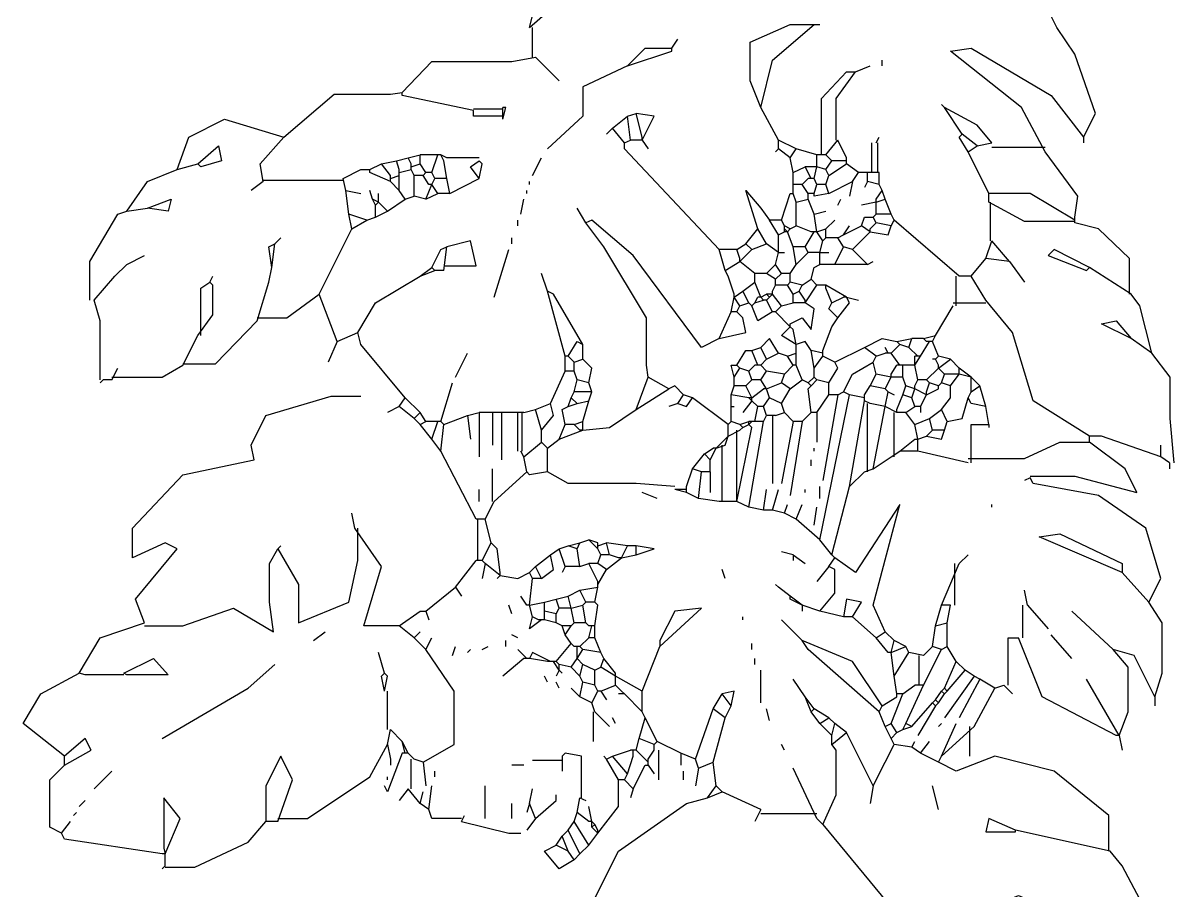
# Model space of a CAD drawing. Header units: millimetres. Extents: x 284148 to 331264, y 78716 to 101523.
# Drawn here: x 288695 to 290119, y 85125 to 86199 of the extents above; entities that cross this region are included whole.
import ezdxf

# ---------------------------------------------------------------- set-up
doc = ezdxf.new("R2010")
doc.units = ezdxf.units.MM

# ---------------------------------------------------------------- blocks, each defined once
blk = doc.blocks.new('A$C5D3F273F')
at = {"linetype": 'Continuous'}
for points in [[(627, 1576.7), (641.6, 1635.3), (663.7, 1664.7)], [(1312.6, 1441), (1327.3, 1470.3), (1301.7, 1543.7), (1279.6, 1576.7), (1254, 1628), (1206.3, 1666.5), (1162.3, 1666.5)], [(627, 1576.7), (674.6, 1618.8), (751.7, 1618.8), (762.6, 1628)], [(630.7, 1540), (630.7, 1576.7)], [(913, 1477.7), (900.1, 1510.7), (900.1, 1558.3), (949.6, 1580.3), (979, 1580.3)], [(913, 1477.7), (927.6, 1536.3), (979, 1580.3)], [(979, 1580.3), (986.3, 1580.3)], [(803, 1551), (810.3, 1562)], [(469.3, 1496), (506, 1534.5), (605, 1534.5), (634.3, 1540)], [(634.3, 1540), (663.7, 1510.7)], [(747.9, 1529), (803, 1547.3), (803, 1551)], [(747.9, 1529), (770, 1551), (803, 1551)], [(1264.9, 1422.7), (1235.6, 1477.7), (1147.7, 1547.3), (1173.3, 1551), (1272.3, 1492.3), (1312.6, 1441)], [(747.9, 1529), (693, 1503.3), (693, 1466.7), (649, 1426.3)], [(1030.3, 1521.7), (1048.6, 1529)], [(1063.3, 1529), (1063.3, 1536.3)], [(988.1, 1419), (988.1, 1488.7), (1019.3, 1521.7), (1030.3, 1521.7)], [(1006.4, 1437.3), (1006.4, 1488.7), (1030.3, 1521.7)], [(322.7, 1441), (385, 1494.2), (454.6, 1494.2), (469.3, 1496)], [(557.3, 1474), (469.3, 1492.3), (469.3, 1496)], [(557.3, 1475.8), (593.9, 1475.8)], [(593.9, 1466.7), (557.3, 1466.7), (557.3, 1474)], [(593.9, 1463), (597.7, 1477.7), (593.9, 1477.7)], [(593.9, 1463), (593.9, 1477.7)], [(747.9, 1466.7), (759, 1470.3)], [(766.3, 1437.3), (781, 1466.7), (759, 1470.3)], [(766.3, 1441), (759, 1470.3)], [(935, 1437.3), (913, 1477.7)], [(1140.3, 1477.7), (1136.6, 1481.3)], [(1199, 1433.7), (1180.7, 1455.7), (1140.3, 1477.7)], [(1162.3, 1444.7), (1140.3, 1477.7)], [(190.6, 1400.7), (205.3, 1441), (249.3, 1463), (322.7, 1441)], [(729.6, 1452), (747.9, 1466.7)], [(751.7, 1437.3), (747.9, 1466.7)], [(297, 1386), (293.3, 1408), (322.7, 1441)], [(729.6, 1452), (722.3, 1444.7)], [(744.3, 1433.7), (729.6, 1452)], [(766.3, 1437.3), (766.3, 1441)], [(1056, 1433.7), (1059.7, 1441)], [(1169.6, 1422.7), (1158.6, 1441), (1162.3, 1444.7)], [(1180.7, 1430), (1162.3, 1444.7)], [(1312.6, 1441), (1312.6, 1433.7)], [(216.3, 1408), (242, 1430), (245.6, 1411.7), (220, 1404.3), (216.3, 1408)], [(744.3, 1433.7), (751.7, 1437.3)], [(861.6, 1301.7), (744.3, 1426.3), (744.3, 1433.7)], [(766.3, 1437.3), (751.7, 1437.3)], [(766.3, 1437.3), (773.6, 1426.3)], [(935, 1426.3), (931.3, 1422.7)], [(956.9, 1426.3), (935, 1437.3)], [(935, 1426.3), (935, 1437.3)], [(949.6, 1415.3), (935, 1426.3)], [(949.6, 1415.3), (956.9, 1426.3)], [(982.6, 1419), (956.9, 1426.3)], [(993.7, 1419), (1008.3, 1437.3)], [(1019.3, 1415.3), (1008.3, 1437.3)], [(1050.5, 1397), (1050.5, 1433.7)], [(1057.8, 1397), (1057.8, 1433.7)], [(1169.6, 1422.7), (1180.7, 1430)], [(1180.7, 1430), (1199, 1433.7)], [(1264.9, 1428.2), (1199, 1428.2)], [(443.7, 1408), (462, 1411.7)], [(462, 1411.7), (476.7, 1415.3)], [(465.6, 1400.7), (462, 1411.7)], [(476.7, 1415.3), (491.3, 1419)], [(480.3, 1408), (476.7, 1415.3)], [(491.3, 1408), (491.3, 1419)], [(509.7, 1419), (491.3, 1419)], [(506, 1397), (513.3, 1419)], [(513.3, 1419), (509.7, 1419)], [(517, 1419), (513.3, 1419)], [(524.3, 1389.7), (520.6, 1411.7), (517, 1419)], [(564.6, 1415.3), (524.3, 1415.3), (517, 1419)], [(564.6, 1389.7), (553.6, 1404.3), (564.6, 1411.7)], [(564.6, 1389.7), (568.3, 1408), (564.6, 1411.7)], [(630.7, 1393.3), (641.6, 1415.3)], [(953.3, 1397), (949.6, 1415.3)], [(982.6, 1408), (982.6, 1419)], [(993.7, 1419), (982.6, 1419)], [(1001, 1411.7), (993.7, 1419)], [(993.7, 1400.7), (1001, 1411.7)], [(1019.3, 1411.7), (1001, 1411.7)], [(1019.3, 1411.7), (1019.3, 1415.3)], [(1019.3, 1408), (1019.3, 1411.7)], [(1195.3, 1371.3), (1169.6, 1422.7)], [(1301.7, 1342), (1305.3, 1367.7), (1264.9, 1422.7)], [(128.3, 1349.3), (154, 1386), (190.6, 1400.7)], [(190.6, 1400.7), (216.3, 1408)], [(396, 1389.7), (418, 1400.7), (429, 1400.7)], [(429, 1400.7), (443.7, 1408)], [(454.6, 1386), (429, 1397), (429, 1400.7)], [(454.6, 1393.3), (443.7, 1408)], [(465.6, 1397), (480.3, 1400.7)], [(465.6, 1397), (465.6, 1400.7)], [(465.6, 1393.3), (465.6, 1397)], [(480.3, 1404.3), (491.3, 1408)], [(480.3, 1404.3), (480.3, 1408)], [(480.3, 1400.7), (480.3, 1404.3)], [(484, 1393.3), (480.3, 1400.7)], [(498.6, 1397), (491.3, 1408)], [(495, 1393.3), (498.6, 1397)], [(506, 1397), (498.6, 1397)], [(509.7, 1389.7), (506, 1397)], [(953.3, 1397), (968, 1404.3)], [(953.3, 1382.3), (953.3, 1397)], [(975.3, 1389.7), (968, 1404.3)], [(982.6, 1404.3), (968, 1404.3)], [(979, 1389.7), (982.6, 1404.3)], [(982.6, 1404.3), (982.6, 1408)], [(993.7, 1400.7), (982.6, 1404.3)], [(997.3, 1393.3), (993.7, 1400.7)], [(997.3, 1393.3), (1019.3, 1408)], [(1034, 1397), (1019.3, 1408)], [(1026.7, 1386), (1034, 1397)], [(1045, 1397), (1034, 1397)], [(1045, 1386), (1045, 1397)], [(1059.7, 1397), (1045, 1397)], [(1059.7, 1382.3), (1059.7, 1397)], [(297, 1386), (282.3, 1375)], [(297, 1387.8), (396, 1387.8)], [(399.6, 1375), (396, 1389.7)], [(454.6, 1389.7), (465.6, 1393.3)], [(454.6, 1389.7), (454.6, 1393.3)], [(454.6, 1386), (454.6, 1389.7)], [(465.6, 1375), (454.6, 1386)], [(465.6, 1375), (465.6, 1393.3)], [(484, 1367.7), (484, 1393.3)], [(495, 1393.3), (484, 1393.3)], [(502.3, 1382.3), (495, 1393.3)], [(498.6, 1364), (506, 1382.3)], [(506, 1382.3), (502.3, 1382.3)], [(506, 1382.3), (509.7, 1389.7)], [(513.3, 1371.3), (506, 1382.3)], [(524.3, 1389.7), (509.7, 1389.7)], [(528, 1371.3), (524.3, 1389.7)], [(528, 1371.3), (564.6, 1389.7)], [(627, 1382.3), (627, 1386)], [(953.3, 1371.3), (953.3, 1382.3)], [(964.3, 1382.3), (953.3, 1382.3)], [(964.3, 1382.3), (971.6, 1389.7)], [(971.6, 1371.3), (964.3, 1382.3)], [(975.3, 1389.7), (971.6, 1389.7)], [(979, 1389.7), (975.3, 1389.7)], [(982.6, 1382.3), (979, 1389.7)], [(979, 1371.3), (982.6, 1382.3)], [(993.7, 1382.3), (982.6, 1382.3)], [(993.7, 1382.3), (997.3, 1393.3)], [(997.3, 1371.3), (993.7, 1382.3)], [(997.3, 1371.3), (1026.7, 1386)], [(1026.7, 1386), (1022.9, 1367.7)], [(1045, 1386), (1041.3, 1378.7)], [(1059.7, 1382.3), (1045, 1386)], [(1063.3, 1375), (1059.7, 1382.3)], [(403.3, 1345.7), (399.6, 1375)], [(399.6, 1375), (418, 1371.3)], [(432.6, 1364), (429, 1375)], [(439.9, 1364), (439.9, 1371.3)], [(472.9, 1364), (465.6, 1375)], [(472.9, 1364), (484, 1367.7)], [(498.6, 1364), (484, 1367.7)], [(498.6, 1364), (513.3, 1371.3)], [(528, 1371.3), (513.3, 1371.3)], [(623.3, 1371.3), (623.3, 1375)], [(909.3, 1327.3), (894.6, 1375), (913, 1353), (924, 1338.3)], [(938.7, 1338.3), (949.6, 1371.3), (953.3, 1371.3)], [(956.9, 1360.3), (953.3, 1371.3)], [(971.6, 1364), (971.6, 1371.3)], [(979, 1371.3), (971.6, 1371.3)], [(997.3, 1371.3), (979, 1367.7), (979, 1371.3)], [(1056, 1364), (1063.3, 1375)], [(1067, 1364), (1063.3, 1375)], [(1301.7, 1338.3), (1246.6, 1371.3), (1195.3, 1371.3)], [(1195.3, 1360.3), (1195.3, 1371.3)], [(154, 1353), (183.3, 1364), (179.6, 1349.3), (154, 1353)], [(436.3, 1356.7), (432.6, 1364)], [(439.9, 1360.3), (432.6, 1364)], [(436.3, 1356.7), (439.9, 1360.3)], [(436.3, 1342), (436.3, 1356.7)], [(439.9, 1360.3), (439.9, 1364)], [(451, 1349.3), (439.9, 1360.3)], [(451, 1349.3), (472.9, 1364)], [(616, 1345.7), (619.6, 1364)], [(956.9, 1360.3), (971.6, 1364)], [(956.9, 1331), (956.9, 1360.3)], [(979, 1345.7), (971.6, 1364)], [(1008.3, 1356.7), (1012, 1364)], [(1056, 1360.3), (1037.6, 1356.7)], [(1056, 1360.3), (1067, 1364)], [(1056, 1360.3), (1056, 1364)], [(1056, 1345.7), (1056, 1360.3)], [(1074.3, 1345.7), (1067, 1364)], [(1301.7, 1336.5), (1239.3, 1336.5), (1195.3, 1360.3)], [(1197.2, 1312.7), (1197.2, 1360.3)], [(82.5, 1239.3), (82.5, 1287), (117.3, 1345.7), (128.3, 1349.3)], [(128.3, 1349.3), (154, 1353)], [(406.9, 1327.3), (403.3, 1345.7)], [(425.3, 1338.3), (403.3, 1345.7)], [(425.3, 1338.3), (436.3, 1342)], [(436.3, 1342), (451, 1349.3)], [(696.6, 1334.7), (685.6, 1353)], [(979, 1345.7), (993.7, 1349.3)], [(982.6, 1323.7), (979, 1345.7)], [(1037.6, 1331), (1041.3, 1342), (1052.3, 1342)], [(1052.3, 1342), (1056, 1345.7)], [(1056, 1334.7), (1052.3, 1342)], [(1074.3, 1345.7), (1056, 1345.7)], [(1078, 1338.3), (1074.3, 1345.7)], [(1301.7, 1338.3), (1301.7, 1342)], [(366.6, 1246.7), (406.9, 1327.3)], [(406.9, 1327.3), (425.3, 1338.3)], [(612.3, 1331), (612.3, 1338.3)], [(861.6, 1191.7), (839.6, 1180.7), (755.3, 1294.3), (704, 1338.3), (696.6, 1334.7)], [(773.6, 1144), (771.8, 1158.7), (771.8, 1217.3), (718.7, 1305.3), (696.6, 1334.7)], [(894.6, 1309), (909.3, 1327.3)], [(920.3, 1309), (909.3, 1327.3)], [(935, 1320), (924, 1338.3)], [(938.7, 1338.3), (924, 1338.3)], [(942.3, 1331), (938.7, 1338.3)], [(949.6, 1327.3), (942.3, 1331)], [(942.3, 1327.3), (942.3, 1331)], [(946, 1323.7), (942.3, 1327.3)], [(942.3, 1323.7), (942.3, 1327.3)], [(946, 1323.7), (949.6, 1327.3)], [(949.6, 1327.3), (956.9, 1331)], [(975.3, 1323.7), (956.9, 1331)], [(982.6, 1323.7), (993.7, 1327.3)], [(993.7, 1327.3), (1004.6, 1338.3)], [(993.7, 1316.3), (993.7, 1327.3)], [(1015.6, 1320), (1037.6, 1331)], [(1015.6, 1320), (1022.9, 1331)], [(1048.6, 1323.7), (1037.6, 1331)], [(1048.6, 1327.3), (1056, 1334.7)], [(1048.6, 1323.7), (1070.6, 1320), (1074.3, 1331)], [(1048.6, 1323.7), (1048.6, 1327.3)], [(1074.3, 1331), (1056, 1334.7)], [(1074.3, 1331), (1078, 1338.3)], [(1158.6, 1268.7), (1078, 1338.3)], [(1301.7, 1334.7), (1301.7, 1338.3)], [(1369.4, 1246.7), (1369.4, 1290.7), (1331, 1327.3), (1301.7, 1334.7)], [(311.6, 1309), (318.9, 1316.3)], [(520.6, 1281.5), (560.9, 1281.5), (553.6, 1312.7), (524.3, 1305.3)], [(605, 1309), (605, 1316.3)], [(935, 1320), (942.3, 1323.7)], [(935, 1301.7), (935, 1320)], [(946, 1323.7), (942.3, 1323.7)], [(953.3, 1305.3), (946, 1323.7)], [(968, 1305.3), (979, 1323.7)], [(979, 1323.7), (975.3, 1323.7)], [(982.6, 1323.7), (979, 1323.7)], [(989.9, 1312.7), (982.6, 1323.7)], [(986.3, 1298), (989.9, 1312.7)], [(989.9, 1312.7), (993.7, 1316.3)], [(1008.3, 1316.3), (993.7, 1316.3)], [(1008.3, 1316.3), (1015.6, 1320)], [(1015.6, 1305.3), (1008.3, 1316.3)], [(1026.7, 1301.7), (1048.6, 1323.7)], [(1191.6, 1290.7), (1199, 1312.7)], [(1221, 1287), (1199, 1312.7)], [(308, 1279.7), (304.3, 1305.3), (311.6, 1309)], [(308, 1279.7), (311.6, 1309)], [(506, 1279.7), (517, 1301.7), (524.3, 1305.3)], [(520.6, 1276), (524.3, 1305.3)], [(583, 1243), (601.3, 1301.7)], [(868.9, 1276), (861.6, 1301.7)], [(883.6, 1301.7), (861.6, 1301.7)], [(883.6, 1301.7), (894.6, 1309)], [(887.3, 1290.7), (883.6, 1301.7)], [(887.3, 1287), (902, 1301.7)], [(902, 1301.7), (894.6, 1309)], [(902, 1301.7), (920.3, 1309)], [(935, 1298), (920.3, 1309)], [(931.3, 1283.3), (935, 1298)], [(935, 1298), (935, 1301.7)], [(935, 1298), (942.3, 1298)], [(956.9, 1283.3), (953.3, 1305.3)], [(968, 1305.3), (953.3, 1305.3)], [(956.9, 1283.3), (971.6, 1298)], [(971.6, 1298), (968, 1305.3)], [(986.3, 1298), (971.6, 1298)], [(986.3, 1283.3), (986.3, 1298)], [(986.3, 1298), (997.3, 1298)], [(1004.6, 1283.3), (1015.6, 1305.3)], [(1026.7, 1301.7), (1015.6, 1305.3)], [(1045, 1283.3), (1026.7, 1301.7)], [(1320, 1279.7), (1276, 1301.7), (1268.7, 1294.3), (1316.3, 1276), (1320, 1279.7)], [(113.7, 1268.7), (128.3, 1283.3)], [(113.7, 1268.7), (128.3, 1283.3)], [(128.3, 1283.3), (150.3, 1294.3)], [(868.9, 1276), (887.3, 1287)], [(887.3, 1287), (887.3, 1290.7)], [(905.7, 1272.3), (887.3, 1287)], [(920.3, 1272.3), (931.3, 1283.3)], [(938.7, 1272.3), (931.3, 1283.3)], [(949.6, 1272.3), (956.9, 1283.3)], [(975.3, 1265), (979, 1279.7), (986.3, 1283.3)], [(1004.6, 1283.3), (986.3, 1283.3)], [(1045, 1283.3), (1004.6, 1283.3)], [(1045, 1283.3), (1052.3, 1287)], [(1173.3, 1268.7), (1191.6, 1290.7)], [(1221, 1287), (1191.6, 1290.7)], [(1221, 1287), (1239.3, 1261.3)], [(88, 1239.3), (113.7, 1268.7)], [(231, 1261.3), (234.7, 1268.7)], [(289.6, 1213.7), (304.3, 1261.3), (308, 1279.7)], [(414.3, 1199), (436.3, 1235.7), (491.3, 1268.7)], [(491.3, 1268.7), (506, 1279.7)], [(491.3, 1268.7), (509.7, 1276)], [(509.7, 1276), (506, 1279.7)], [(520.6, 1276), (509.7, 1276)], [(649, 1250.3), (641.6, 1272.3)], [(880, 1246.7), (872.7, 1268.7), (868.9, 1276)], [(905.7, 1261.3), (905.7, 1272.3)], [(920.3, 1272.3), (905.7, 1272.3)], [(931.3, 1265), (920.3, 1272.3)], [(931.3, 1265), (938.7, 1272.3)], [(949.6, 1272.3), (938.7, 1272.3)], [(949.6, 1261.3), (949.6, 1272.3)], [(1155, 1232), (1155, 1268.7)], [(1173.3, 1268.7), (1158.6, 1268.7)], [(1191.6, 1239.3), (1173.3, 1268.7)], [(1371.3, 1246.7), (1320, 1279.7)], [(216.3, 1195.3), (234.7, 1221), (234.7, 1257.7), (231, 1261.3)], [(220, 1195.3), (220, 1254), (231, 1261.3)], [(891, 1250.3), (905.7, 1261.3)], [(913, 1243), (905.7, 1261.3)], [(927.6, 1250.3), (931.3, 1257.7)], [(931.3, 1257.7), (931.3, 1265)], [(946, 1257.7), (931.3, 1257.7)], [(946, 1257.7), (949.6, 1261.3)], [(953.3, 1246.7), (946, 1257.7)], [(964.3, 1257.7), (949.6, 1261.3)], [(960.6, 1250.3), (964.3, 1257.7)], [(964.3, 1257.7), (975.3, 1265)], [(968, 1235.7), (982.6, 1257.7)], [(982.6, 1257.7), (975.3, 1265)], [(993.7, 1257.7), (982.6, 1257.7)], [(1001, 1235.7), (993.7, 1254), (993.7, 1257.7)], [(1019.3, 1243), (993.7, 1257.7)], [(95.3, 1140.3), (95.3, 1213.7), (88, 1239.3)], [(289.6, 1217.3), (326.3, 1217.3), (366.6, 1246.7)], [(388.7, 1188), (366.6, 1246.7)], [(671, 1169.7), (649, 1250.3)], [(693, 1184.3), (656.3, 1246.7), (649, 1250.3)], [(876.3, 1224.7), (880, 1243)], [(880, 1243), (891, 1250.3)], [(880, 1243), (880, 1246.7)], [(887.3, 1232), (880, 1243)], [(898.3, 1235.7), (891, 1250.3)], [(905.7, 1235.7), (909.3, 1243)], [(905.7, 1235.7), (916.6, 1239.3)], [(913, 1243), (909.3, 1243)], [(913, 1243), (920.3, 1246.7)], [(916.6, 1239.3), (913, 1243)], [(920.3, 1239.3), (916.6, 1239.3)], [(924, 1243), (920.3, 1246.7)], [(927.6, 1246.7), (920.3, 1246.7)], [(920.3, 1239.3), (924, 1243)], [(927.6, 1224.7), (920.3, 1239.3)], [(924, 1243), (927.6, 1246.7)], [(927.6, 1246.7), (927.6, 1250.3)], [(938.7, 1232), (927.6, 1246.7)], [(953.3, 1246.7), (960.6, 1250.3)], [(953.3, 1235.7), (953.3, 1246.7)], [(968, 1239.3), (960.6, 1250.3)], [(968, 1235.7), (968, 1239.3)], [(1001, 1235.7), (1015.6, 1243)], [(1008.3, 1217.3), (1022.9, 1235.7), (1019.3, 1243)], [(1019.3, 1243), (1015.6, 1243)], [(1019.3, 1243), (1034, 1239.3)], [(1320, 1070.7), (1250.3, 1114.7), (1224.6, 1199), (1191.6, 1239.3)], [(1397, 1173.3), (1382.3, 1232), (1371.3, 1246.7)], [(883.6, 1224.7), (887.3, 1232)], [(887.3, 1232), (898.3, 1235.7)], [(902, 1232), (898.3, 1235.7)], [(902, 1232), (905.7, 1235.7)], [(927.6, 1224.7), (909.3, 1213.7), (902, 1232)], [(931.3, 1224.7), (938.7, 1232)], [(938.7, 1232), (953.3, 1235.7)], [(949.6, 1210), (964.3, 1217.3), (975.3, 1202.7), (979, 1228.3), (968, 1235.7)], [(968, 1235.7), (953.3, 1235.7)], [(1008.3, 1217.3), (997.3, 1228.3), (1001, 1235.7)], [(1129.3, 1195.3), (1151.3, 1232)], [(1151.3, 1235.7), (1191.6, 1235.7)], [(197.9, 1160.5), (238.3, 1160.5), (289.6, 1213.7)], [(861.6, 1191.7), (894.6, 1199), (891, 1217.3), (883.6, 1224.7)], [(861.6, 1191.7), (876.3, 1224.7)], [(883.6, 1224.7), (876.3, 1224.7)], [(931.3, 1224.7), (927.6, 1224.7)], [(949.6, 1206.3), (931.3, 1224.7)], [(989.9, 1177), (1001, 1206.3), (1008.3, 1217.3)], [(1371.3, 1191.7), (1334.7, 1210), (1353, 1213.7), (1371.3, 1191.7)], [(388.7, 1188), (414.3, 1199)], [(472.9, 1118.3), (418, 1184.3), (414.3, 1199)], [(956.9, 1184.3), (938.7, 1195.3), (949.6, 1206.3)], [(949.6, 1206.3), (949.6, 1210)], [(956.9, 1184.3), (953.3, 1202.7), (949.6, 1206.3)], [(197.9, 1158.7), (216.3, 1195.3)], [(388.7, 1188), (377.6, 1162.3)], [(674.6, 1169.7), (685.6, 1188), (693, 1184.3)], [(693, 1166), (693, 1184.3)], [(935, 1173.3), (924, 1191.7), (913, 1180.7)], [(975.3, 1177), (968, 1188), (956.9, 1184.3)], [(956.9, 1173.3), (956.9, 1184.3)], [(1041.3, 1180.7), (1063.3, 1191.7), (1081.6, 1188)], [(1074.3, 1173.3), (1085.3, 1184.3)], [(1081.6, 1188), (1100, 1191.7)], [(1085.3, 1184.3), (1081.6, 1188)], [(1096.3, 1180.7), (1085.3, 1184.3)], [(1096.3, 1180.7), (1100, 1191.7)], [(1114.6, 1191.7), (1100, 1191.7)], [(1110.9, 1169.7), (1122, 1188)], [(1114.6, 1191.7), (1129.3, 1195.3)], [(1118.3, 1188), (1114.6, 1191.7)], [(1122, 1188), (1118.3, 1188)], [(1125.6, 1188), (1122, 1188)], [(1125.6, 1188), (1129.3, 1195.3)], [(1133, 1169.7), (1125.6, 1188)], [(1397, 1173.3), (1371.3, 1191.7)], [(535.3, 1144), (550, 1173.3)], [(671, 1151.3), (671, 1169.7)], [(674.6, 1169.7), (671, 1169.7)], [(681.9, 1162.3), (674.6, 1169.7)], [(883.6, 1158.7), (894.6, 1177), (902, 1177)], [(902, 1177), (913, 1180.7)], [(909.3, 1158.7), (902, 1177)], [(920.3, 1166), (913, 1180.7)], [(920.3, 1166), (935, 1173.3)], [(946, 1169.7), (935, 1173.3)], [(946, 1169.7), (956.9, 1173.3)], [(953.3, 1158.7), (946, 1169.7)], [(956.9, 1158.7), (956.9, 1173.3)], [(979, 1155), (975.3, 1177)], [(989.9, 1173.3), (975.3, 1177)], [(979, 1155), (989.9, 1169.7)], [(989.9, 1173.3), (989.9, 1177)], [(989.9, 1169.7), (989.9, 1173.3)], [(1004.6, 1162.3), (989.9, 1169.7)], [(1004.6, 1162.3), (1041.3, 1180.7)], [(1056, 1169.7), (1041.3, 1180.7)], [(1052.3, 1162.3), (1056, 1169.7)], [(1056, 1169.7), (1067, 1173.3)], [(1070.6, 1173.3), (1067, 1180.7)], [(1070.6, 1173.3), (1067, 1173.3)], [(1074.3, 1173.3), (1070.6, 1173.3)], [(1085.3, 1158.7), (1074.3, 1173.3)], [(1107.3, 1169.7), (1096.3, 1180.7)], [(1103.6, 1158.7), (1110.9, 1169.7)], [(1103.6, 1158.7), (1103.6, 1169.7)], [(1107.3, 1169.7), (1103.6, 1169.7)], [(1110.9, 1169.7), (1107.3, 1169.7)], [(1129.3, 1166), (1133, 1169.7)], [(1147.7, 1166), (1133, 1169.7)], [(1424.5, 1037.7), (1419.9, 1092.7), (1419.9, 1144), (1397, 1173.3)], [(110, 1144), (172.3, 1144), (197.9, 1158.7)], [(110, 1140.3), (117.3, 1155)], [(681.9, 1162.3), (693, 1166)], [(681.9, 1151.3), (681.9, 1162.3)], [(700.3, 1136.7), (704, 1155), (693, 1166)], [(880, 1144), (876.3, 1158.7), (883.6, 1158.7)], [(880, 1144), (887.3, 1155)], [(887.3, 1155), (883.6, 1158.7)], [(898.3, 1151.3), (887.3, 1155)], [(898.3, 1151.3), (905.7, 1158.7)], [(909.3, 1158.7), (905.7, 1158.7)], [(913, 1158.7), (909.3, 1158.7)], [(913, 1158.7), (920.3, 1166)], [(920.3, 1151.3), (913, 1158.7)], [(942.3, 1147.7), (953.3, 1158.7)], [(956.9, 1158.7), (953.3, 1158.7)], [(964.3, 1140.3), (956.9, 1158.7)], [(979, 1144), (979, 1155)], [(997.3, 1136.7), (1008.3, 1155), (1004.6, 1162.3)], [(1015.6, 1125.7), (1026.7, 1147.7), (1052.3, 1162.3)], [(1056, 1147.7), (1052.3, 1162.3)], [(1074.3, 1147.7), (1081.6, 1158.7)], [(1085.3, 1158.7), (1081.6, 1158.7)], [(1089, 1158.7), (1085.3, 1158.7)], [(1089, 1144), (1089, 1158.7)], [(1100, 1158.7), (1089, 1158.7)], [(1103.6, 1158.7), (1100, 1158.7)], [(1107.3, 1140.3), (1103.6, 1158.7)], [(1118.3, 1140.3), (1133, 1155)], [(1129.3, 1166), (1125.6, 1166)], [(1133, 1158.7), (1129.3, 1166)], [(1133, 1155), (1147.7, 1166)], [(1133, 1155), (1133, 1158.7)], [(1140.3, 1147.7), (1133, 1155)], [(1158.6, 1155), (1147.7, 1166)], [(1173.3, 1144), (1158.6, 1155)], [(1158.6, 1147.7), (1158.6, 1155)], [(99, 1140.3), (95.3, 1136.7)], [(110, 1140.3), (99, 1140.3)], [(652.6, 1111), (671, 1151.3)], [(681.9, 1151.3), (671, 1151.3)], [(685.6, 1140.3), (681.9, 1151.3)], [(681.9, 1125.7), (685.6, 1140.3)], [(700.3, 1136.7), (685.6, 1140.3)], [(759, 1103.7), (773.6, 1144)], [(799.3, 1129.3), (773.6, 1144)], [(880, 1133), (880, 1144)], [(894.6, 1133), (902, 1140.3)], [(902, 1140.3), (898.3, 1151.3)], [(913, 1140.3), (902, 1140.3)], [(913, 1140.3), (920.3, 1151.3)], [(920.3, 1129.3), (913, 1140.3)], [(942.3, 1147.7), (920.3, 1151.3)], [(938.7, 1136.7), (942.3, 1147.7)], [(949.6, 1129.3), (964.3, 1140.3)], [(971.6, 1136.7), (964.3, 1140.3)], [(971.6, 1136.7), (979, 1144)], [(975.3, 1133), (982.6, 1140.3)], [(982.6, 1140.3), (979, 1144)], [(997.3, 1136.7), (982.6, 1140.3)], [(1048.6, 1133), (1056, 1147.7)], [(1074.3, 1144), (1056, 1147.7)], [(1067, 1129.3), (1074.3, 1144)], [(1074.3, 1144), (1074.3, 1147.7)], [(1089, 1144), (1074.3, 1144)], [(1092.6, 1133), (1089, 1144)], [(1103.6, 1133), (1107.3, 1140.3)], [(1118.3, 1140.3), (1107.3, 1140.3)], [(1122, 1136.7), (1118.3, 1140.3)], [(1136.6, 1136.7), (1140.3, 1147.7)], [(1155, 1147.7), (1140.3, 1147.7)], [(1147.7, 1133), (1158.6, 1147.7)], [(1158.6, 1147.7), (1155, 1147.7)], [(1173.3, 1144), (1158.6, 1147.7)], [(1173.3, 1125.7), (1173.3, 1144)], [(1184.3, 1133), (1173.3, 1144)], [(517, 1089), (531.6, 1136.7)], [(678.3, 1118.3), (681.9, 1125.7)], [(704, 1125.7), (681.9, 1125.7)], [(704, 1125.7), (700.3, 1136.7)], [(700.3, 1114.7), (704, 1125.7)], [(759, 1103.7), (799.3, 1129.3)], [(817.6, 1122), (806.6, 1133), (799.3, 1129.3)], [(876.3, 1122), (880, 1133)], [(894.6, 1133), (880, 1133)], [(902, 1118.3), (894.6, 1133)], [(902, 1118.3), (916.6, 1129.3)], [(920.3, 1129.3), (916.6, 1129.3)], [(920.3, 1129.3), (938.7, 1136.7)], [(924, 1118.3), (920.3, 1129.3)], [(949.6, 1129.3), (938.7, 1136.7)], [(938.7, 1111), (949.6, 1129.3)], [(975.3, 1133), (971.6, 1136.7)], [(975.3, 1100), (971.6, 1129.3), (975.3, 1133)], [(997.3, 1122), (997.3, 1136.7)], [(1008.3, 1122), (1015.6, 1125.7)], [(1022.9, 1122), (1015.6, 1125.7)], [(1041.3, 1122), (1048.6, 1133)], [(1067, 1129.3), (1048.6, 1133)], [(1070.6, 1125.7), (1067, 1129.3)], [(1067, 1107.3), (1070.6, 1125.7)], [(1070.6, 1125.7), (1078, 1122)], [(1089, 1122), (1092.6, 1133)], [(1103.6, 1129.3), (1092.6, 1133)], [(1100, 1118.3), (1103.6, 1129.3)], [(1103.6, 1129.3), (1103.6, 1133)], [(1118.3, 1122), (1103.6, 1129.3)], [(1118.3, 1125.7), (1122, 1136.7)], [(1118.3, 1122), (1133, 1129.3), (1133, 1133)], [(1118.3, 1122), (1118.3, 1125.7)], [(1133, 1133), (1122, 1136.7)], [(1133, 1133), (1136.6, 1136.7)], [(1147.7, 1133), (1136.6, 1136.7)], [(1136.6, 1103.7), (1147.7, 1118.3), (1147.7, 1133)], [(1169.6, 1118.3), (1173.3, 1125.7)], [(1173.3, 1125.7), (1184.3, 1133)], [(1191.6, 1107.3), (1184.3, 1133)], [(150.3, 839.7), (139.3, 869), (190.6, 931.3), (176, 938.7), (135.6, 920.3), (135.6, 957), (197.9, 1023), (285.9, 1041.3), (282.3, 1059.7), (300.6, 1096.3), (381.3, 1120.2), (418, 1120.2)], [(465.6, 1107.3), (472.9, 1118.3)], [(491.3, 1100), (472.9, 1118.3)], [(674.6, 1107.3), (678.3, 1118.3)], [(685.6, 1111), (678.3, 1118.3)], [(685.6, 1111), (700.3, 1114.7)], [(693, 1089), (700.3, 1114.7)], [(810.3, 1111), (817.6, 1122)], [(810.3, 1111), (821.3, 1107.3), (828.6, 1118.3)], [(828.6, 1118.3), (817.6, 1122)], [(872.7, 1085.3), (828.6, 1118.3)], [(876.3, 1107.3), (876.3, 1122)], [(898.3, 1118.3), (876.3, 1122)], [(902, 1114.7), (891, 1100)], [(902, 1114.7), (898.3, 1118.3)], [(902, 1118.3), (898.3, 1118.3)], [(902, 1114.7), (902, 1118.3)], [(909.3, 1107.3), (902, 1114.7)], [(916.6, 1107.3), (924, 1118.3)], [(938.7, 1111), (924, 1118.3)], [(982.6, 1100), (997.3, 1122)], [(986.3, 942.3), (1022.9, 1122)], [(1008.3, 1122), (989.9, 1015.7)], [(1008.3, 1122), (997.3, 1122)], [(1041.3, 1118.3), (1022.9, 1122)], [(1022.9, 1008.3), (1041.3, 1114.7)], [(1041.3, 1118.3), (1041.3, 1122)], [(1041.3, 1114.7), (1041.3, 1118.3)], [(1048.6, 1111), (1041.3, 1114.7)], [(1081.6, 1103.7), (1089, 1122)], [(1100, 1118.3), (1089, 1122)], [(1103.6, 1107.3), (1100, 1118.3)], [(1110.9, 1107.3), (1118.3, 1122)], [(1143.9, 1089), (1162.3, 1092.7), (1169.6, 1118.3)], [(1191.6, 1107.3), (1173.3, 1111), (1169.6, 1118.3)], [(465.6, 1107.3), (451, 1100)], [(484, 1092.7), (465.6, 1107.3)], [(484, 1092.7), (491.3, 1100)], [(498.6, 1089), (491.3, 1100)], [(550, 1096.3), (564.6, 1100)], [(579.3, 1100), (564.6, 1100)], [(564.6, 1100), (564.6, 1045)], [(590.3, 1100), (579.3, 1100)], [(581.2, 1100), (581.2, 1059.7)], [(608.6, 1100), (590.3, 1100)], [(592.1, 1100), (592.1, 1041.3)], [(619.6, 1100), (608.6, 1100)], [(612.3, 1052.3), (612.3, 1100)], [(617.8, 1052.3), (617.8, 1100)], [(619.6, 1100), (634.3, 1103.7)], [(634.3, 1103.7), (652.6, 1111)], [(641.6, 1078), (634.3, 1103.7)], [(641.6, 1078), (656.3, 1096.3), (652.6, 1111)], [(671, 1085.3), (667.3, 1103.7), (674.6, 1107.3)], [(674.6, 1107.3), (685.6, 1111)], [(693, 1078), (726, 1081.7), (759, 1103.7)], [(810.3, 1111), (799.3, 1107.3)], [(876.3, 1089), (876.3, 1107.3)], [(876.3, 1107.3), (880, 1107.3)], [(905.7, 1089), (909.3, 1107.3)], [(916.6, 1107.3), (909.3, 1107.3)], [(920.3, 1096.3), (916.6, 1107.3)], [(931.3, 1096.3), (942.3, 1100)], [(942.3, 1100), (938.7, 1111)], [(953.3, 1089), (942.3, 1100)], [(964.3, 1089), (975.3, 1100)], [(982.6, 1100), (975.3, 1100)], [(982.6, 1100), (982.6, 1063.3)], [(1045, 1026.7), (1045, 1111)], [(1067, 1107.3), (1048.6, 1111)], [(1052.3, 1030.3), (1067, 1107.3)], [(1081.6, 1100), (1067, 1107.3)], [(1078, 1045), (1078, 1100)], [(1081.6, 1100), (1081.6, 1103.7)], [(1092.6, 1100), (1081.6, 1100)], [(1092.6, 1100), (1103.6, 1107.3)], [(1103.6, 1085.3), (1092.6, 1100)], [(1110.9, 1107.3), (1103.6, 1107.3)], [(1110.9, 1107.3), (1110.9, 1100)], [(1122, 1092.7), (1136.6, 1103.7)], [(1143.9, 1089), (1136.6, 1103.7)], [(1195.3, 1085.3), (1191.6, 1107.3)], [(491.3, 1085.3), (484, 1092.7)], [(491.3, 1085.3), (498.6, 1089)], [(506, 1067), (491.3, 1085.3)], [(509.7, 1089), (498.6, 1089)], [(506, 1067), (513.3, 1089)], [(513.3, 1089), (509.7, 1089)], [(517, 1089), (513.3, 1089)], [(520.6, 1085.3), (517, 1089)], [(517, 1052.3), (520.6, 1085.3)], [(520.6, 1085.3), (550, 1096.3)], [(550, 1096.3), (553.6, 1067)], [(663.7, 1067), (671, 1085.3)], [(681.9, 1085.3), (671, 1085.3)], [(681.9, 1085.3), (693, 1089)], [(689.3, 1078), (681.9, 1085.3)], [(693, 1078), (693, 1089)], [(872.7, 1085.3), (876.3, 1089)], [(872.7, 1074.3), (872.7, 1085.3)], [(887.3, 1085.3), (876.3, 1089)], [(883.6, 990), (902, 1081.7), (898.3, 1085.3)], [(887.3, 1085.3), (898.3, 1089)], [(891, 1081.7), (887.3, 1085.3)], [(891, 1081.7), (898.3, 1085.3)], [(898.3, 982.7), (916.6, 1089)], [(898.3, 1085.3), (902, 1089)], [(898.3, 1085.3), (898.3, 1089)], [(902, 1089), (898.3, 1089)], [(905.7, 1089), (902, 1089)], [(916.6, 1089), (905.7, 1089)], [(916.6, 1089), (920.3, 1096.3)], [(931.3, 1096.3), (920.3, 1096.3)], [(927.6, 1096.3), (927.6, 1012)], [(953.3, 1089), (938.7, 1012)], [(964.3, 1089), (949.6, 997.3)], [(964.3, 1089), (953.3, 1089)], [(1103.6, 1085.3), (1122, 1092.7)], [(1107.3, 1067), (1103.6, 1085.3)], [(1125.6, 1078), (1122, 1092.7)], [(1140.3, 1078), (1143.9, 1089)], [(1173.3, 1037.7), (1173.3, 1085.3), (1195.3, 1085.3)], [(1195.3, 1085.3), (1195.3, 1081.7)], [(641.6, 1063.3), (641.6, 1078)], [(663.7, 1067), (693, 1078)], [(693, 1078), (689.3, 1078)], [(858, 1056), (872.7, 1070.7)], [(868.9, 1059.7), (872.7, 1070.7)], [(872.7, 1070.7), (887.3, 1078)], [(872.7, 1070.7), (872.7, 1074.3)], [(883.6, 990), (883.6, 1078)], [(887.3, 1078), (891, 1081.7)], [(1107.3, 1067), (1118.3, 1070.7)], [(1118.3, 1070.7), (1125.6, 1078)], [(1118.3, 1070.7), (1136.6, 1067), (1140.3, 1078)], [(1140.3, 1078), (1125.6, 1078)], [(1408, 1045), (1334.7, 1070.7), (1320, 1070.7)], [(1320, 1063.3), (1320, 1070.7)], [(517, 1052.3), (506, 1067)], [(619.6, 1045), (641.6, 1063.3)], [(649, 1056), (641.6, 1063.3)], [(649, 1056), (663.7, 1067)], [(649, 1026.7), (649, 1056)], [(843.3, 1048.7), (854.3, 1056)], [(850.6, 1041.3), (858, 1056)], [(858, 1056), (854.3, 1056)], [(858, 1056), (868.9, 1059.7)], [(865.3, 990), (865.3, 1059.7)], [(979, 1052.3), (979, 1056)], [(1085.3, 1052.3), (1103.6, 1067), (1107.3, 1067)], [(1107.3, 1052.3), (1107.3, 1067)], [(1169.6, 1043.2), (1239.3, 1043.2), (1283.3, 1063.3), (1320, 1063.3)], [(1246.6, 1021.2), (1301.7, 1021.2), (1378.6, 1001), (1364, 1030.3), (1320, 1063.3)], [(1408, 1045), (1408, 1059.7)], [(560.9, 968), (517, 1052.3)], [(619.6, 1045), (616, 1052.3)], [(623.3, 1026.7), (619.6, 1045)], [(828.6, 1030.3), (843.3, 1048.7)], [(850.6, 1041.3), (843.3, 1048.7)], [(850.6, 1026.7), (850.6, 1041.3)], [(975.3, 1034), (975.3, 1041.3)], [(1052.3, 1030.3), (1074.3, 1045)], [(1074.3, 1045), (1085.3, 1052.3)], [(1107.3, 1052.3), (1085.3, 1052.3)], [(1169.6, 1037.7), (1107.3, 1052.3)], [(1418.9, 1037.7), (1408, 1045)], [(581.2, 990), (581.2, 1030.3)], [(583, 990), (623.3, 1026.7)], [(649, 1026.7), (627, 1023), (623.3, 1026.7)], [(806.6, 1008.3), (759, 1012), (674.6, 1012), (649, 1026.7)], [(821.3, 1008.3), (828.6, 1030.3)], [(839.6, 1026.7), (828.6, 1030.3)], [(835.9, 993.7), (839.6, 1026.7)], [(850.6, 1026.7), (839.6, 1026.7)], [(850.6, 1026.7), (850.6, 1001)], [(1022.9, 1008.3), (1041.3, 1026.7)], [(1041.3, 1026.7), (1052.3, 1030.3)], [(1418.9, 1037.7), (1418.9, 1030.3)], [(1246.6, 1019.3), (1239.3, 1015.7)], [(1393.3, 865.3), (1408, 894.7), (1389.6, 957), (1331, 997.3), (1250.3, 1012), (1246.6, 1019.3)], [(564.6, 990), (564.6, 1004.7)], [(784.7, 993.7), (766.3, 1001)], [(821.3, 1001), (806.6, 1004.7)], [(821.3, 1004.7), (806.6, 1004.7)], [(821.3, 1004.7), (821.3, 1008.3)], [(821.3, 1001), (821.3, 1004.7)], [(835.9, 993.7), (821.3, 1001)], [(916.6, 979), (920.3, 1004.7)], [(927.6, 979), (935, 1004.7)], [(968, 1001), (968, 1004.7)], [(986.3, 993.7), (986.3, 1008.3)], [(1001, 924), (1022.9, 1008.3)], [(572, 968), (583, 990)], [(861.6, 990), (835.9, 993.7)], [(876.3, 990), (861.6, 990)], [(880, 990), (876.3, 990)], [(883.6, 990), (880, 990)], [(898.3, 982.7), (883.6, 990)], [(942.3, 975.3), (946, 986.3)], [(956.9, 968), (964.3, 986.3)], [(1067, 828.7), (1052.3, 861.7), (1085.3, 986.3), (1030.3, 902), (1004.6, 920.3)], [(1199, 982.7), (1199, 986.3)], [(410.6, 957), (406.9, 975.3)], [(916.6, 979), (898.3, 982.7)], [(927.6, 979), (916.6, 979)], [(942.3, 975.3), (927.6, 979)], [(956.9, 968), (942.3, 975.3)], [(979, 960.7), (982.6, 982.7)], [(315.3, 931.3), (341, 887.3), (341, 839.7), (403.3, 865.3), (414.3, 916.7), (414.3, 957)], [(465.6, 836), (421.6, 836), (443.7, 909.3), (410.6, 957)], [(572, 968), (560.9, 968)], [(562.8, 916.7), (562.8, 968)], [(579.3, 938.7), (572, 968)], [(986.3, 942.3), (956.9, 968)], [(689.3, 938.7), (700.3, 942.3)], [(711.3, 931.3), (700.3, 942.3)], [(711.3, 938.7), (700.3, 942.3)], [(1001, 924), (986.3, 942.3)], [(1360.3, 902), (1257.6, 946), (1283.3, 949.7), (1360.3, 913), (1360.3, 902)], [(150.3, 836), (197.9, 836), (260.3, 858), (309.8, 828.7), (305.2, 865.3), (305.2, 913), (315.3, 931.3)], [(315.3, 931.3), (318.9, 935)], [(568.3, 916.7), (579.3, 938.7)], [(590.3, 902), (586.6, 931.3), (579.3, 938.7)], [(652.6, 924), (663.7, 931.3)], [(663.7, 931.3), (674.6, 935)], [(671, 909.3), (663.7, 931.3)], [(674.6, 935), (689.3, 938.7)], [(685.6, 931.3), (674.6, 935)], [(685.6, 931.3), (689.3, 938.7)], [(689.3, 909.3), (685.6, 931.3)], [(711.3, 935), (722.3, 938.7)], [(711.3, 935), (711.3, 938.7)], [(711.3, 931.3), (711.3, 935)], [(714.9, 924), (711.3, 931.3)], [(726, 924), (722.3, 938.7)], [(747.9, 935), (722.3, 938.7)], [(740.6, 920.3), (747.9, 935)], [(759, 935), (747.9, 935)], [(759, 924), (781, 931.3), (759, 935)], [(759, 924), (759, 935)], [(953.3, 924), (938.7, 927.7)], [(535.3, 883.7), (560.9, 916.7)], [(564.6, 916.7), (560.9, 916.7)], [(568.3, 916.7), (564.6, 916.7)], [(572, 913), (568.3, 916.7)], [(572, 913), (568.3, 894.7)], [(590.3, 898.3), (572, 913)], [(634.3, 909.3), (652.6, 924)], [(641.6, 894.7), (656.3, 905.7), (652.6, 924)], [(689.3, 909.3), (700.3, 913)], [(711.3, 891), (700.3, 913)], [(711.3, 913), (700.3, 913)], [(711.3, 913), (714.9, 924)], [(722.3, 905.7), (711.3, 913)], [(726, 924), (714.9, 924)], [(722.3, 905.7), (740.6, 920.3)], [(737, 920.3), (726, 924)], [(740.6, 920.3), (737, 920.3)], [(740.6, 920.3), (759, 924)], [(953.3, 924), (968, 913)], [(953.3, 924), (953.3, 916.7)], [(997.3, 909.3), (1004.6, 920.3)], [(1004.6, 920.3), (1001, 924)], [(1136.6, 861.7), (1158.6, 913)], [(1153.1, 861.7), (1153.1, 913)], [(1158.6, 913), (1169.6, 924)], [(590.3, 898.3), (586.6, 894.7)], [(590.3, 898.3), (590.3, 902)], [(590.3, 898.3), (612.3, 894.7), (627, 902)], [(627, 902), (634.3, 909.3)], [(630.7, 894.7), (627, 902)], [(641.6, 894.7), (634.3, 909.3)], [(671, 909.3), (667.3, 902)], [(689.3, 909.3), (671, 909.3)], [(711.3, 887.3), (722.3, 905.7)], [(868.9, 894.7), (865.3, 905.7)], [(997.3, 909.3), (982.6, 891)], [(986.3, 854.3), (1004.6, 876.3), (1004.6, 905.7), (997.3, 909.3)], [(1393.3, 865.3), (1360.3, 902)], [(498.6, 854.3), (535.3, 883.7)], [(535.3, 883.7), (542.6, 872.7)], [(627, 861.7), (630.7, 894.7)], [(641.6, 894.7), (630.7, 894.7)], [(689.3, 880), (711.3, 883.7)], [(707.6, 865.3), (711.3, 883.7)], [(711.3, 887.3), (711.3, 891)], [(711.3, 883.7), (711.3, 887.3)], [(935, 883.7), (931.3, 887.3)], [(949.6, 872.7), (935, 883.7)], [(949.6, 872.7), (935, 883.7)], [(623.3, 861.7), (616, 872.7)], [(645.3, 865.3), (660, 869)], [(660, 869), (674.6, 872.7)], [(663.7, 858), (660, 869)], [(674.6, 872.7), (689.3, 880)], [(678.3, 858), (674.6, 872.7)], [(696.6, 865.3), (689.3, 880)], [(964.3, 861.7), (949.6, 869), (949.6, 872.7)], [(964.3, 861.7), (949.6, 872.7)], [(1026.7, 847), (1037.6, 865.3), (1019.3, 869), (1015.6, 847)], [(1243, 861.7), (1239.3, 880)], [(605, 850.7), (601.3, 861.7)], [(627, 861.7), (623.3, 861.7)], [(627, 861.7), (645.3, 865.3)], [(630.7, 847), (627, 861.7)], [(645.3, 854.3), (645.3, 865.3)], [(660, 850.7), (663.7, 858)], [(678.3, 858), (663.7, 858)], [(678.3, 858), (693, 861.7)], [(681.9, 839.7), (678.3, 858)], [(693, 861.7), (696.6, 865.3)], [(696.6, 839.7), (693, 861.7)], [(707.6, 865.3), (696.6, 865.3)], [(707.6, 836), (711.3, 861.7), (707.6, 865.3)], [(788.3, 810.3), (839.6, 858), (806.6, 854.3), (788.3, 817.7), (788.3, 810.3)], [(986.3, 854.3), (964.3, 861.7)], [(964.3, 861.7), (964.3, 854.3)], [(1129.3, 836), (1136.6, 861.7)], [(1147.7, 861.7), (1136.6, 861.7)], [(1143.9, 839.7), (1147.7, 861.7)], [(1237.5, 821.3), (1237.5, 861.7)], [(1243, 861.7), (1268.7, 832.3)], [(1400.6, 748), (1409.8, 777.3), (1409.8, 839.7), (1393.3, 865.3)], [(465.6, 836), (491.3, 854.3), (498.6, 854.3)], [(498.6, 854.3), (502.3, 843.3)], [(641.6, 843.3), (627, 832.3), (630.7, 847)], [(638, 843.3), (630.7, 847)], [(641.6, 843.3), (638, 843.3)], [(645.3, 843.3), (641.6, 843.3)], [(645.3, 843.3), (645.3, 854.3)], [(660, 850.7), (645.3, 854.3)], [(660, 839.7), (645.3, 843.3)], [(660, 839.7), (660, 850.7)], [(891, 843.3), (891, 847)], [(964.3, 817.7), (938.7, 843.3)], [(1015.6, 847), (986.3, 854.3)], [(1026.7, 847), (1015.6, 847)], [(1056, 821.3), (1026.7, 847)], [(1349.3, 806.7), (1297.9, 854.3)], [(69.6, 777.3), (95.3, 821.3), (150.3, 839.7)], [(359.3, 817.7), (374, 828.7)], [(484, 821.3), (465.6, 836)], [(484, 821.3), (491.3, 828.7)], [(667.3, 836), (660, 839.7)], [(671, 825), (667.3, 836)], [(678.3, 836), (667.3, 836)], [(671, 825), (678.3, 836)], [(678.3, 836), (681.9, 839.7)], [(696.6, 839.7), (681.9, 839.7)], [(700.3, 836), (696.6, 839.7)], [(700.3, 821.3), (704, 836)], [(704, 836), (700.3, 836)], [(707.6, 836), (704, 836)], [(707.6, 821.3), (707.6, 836)], [(1056, 821.3), (1067, 828.7)], [(1078, 817.7), (1067, 828.7)], [(1125.6, 810.3), (1129.3, 836)], [(1129.3, 836), (1143.9, 839.7)], [(1143.9, 810.3), (1143.9, 839.7)], [(498.6, 806.7), (484, 821.3)], [(498.6, 806.7), (506, 821.3)], [(597.7, 810.3), (597.7, 817.7)], [(612.3, 821.3), (605, 825)], [(660, 792), (678.3, 814)], [(678.3, 814), (671, 825)], [(681.9, 810.3), (678.3, 814)], [(689.3, 810.3), (700.3, 821.3)], [(707.6, 821.3), (700.3, 821.3)], [(714.9, 803), (707.6, 821.3)], [(902, 806.7), (902, 814)], [(1059.7, 729.7), (971.6, 806.7), (964.3, 817.7)], [(1063.3, 737), (1026.7, 792), (964.3, 817.7)], [(1070.6, 803), (1056, 821.3)], [(1074.3, 803), (1078, 817.7)], [(1092.6, 810.3), (1078, 817.7)], [(1219.1, 762.7), (1219.1, 821.3), (1231.9, 821.3)], [(1353, 700.3), (1261.3, 748), (1231.9, 821.3)], [(1297.9, 795.7), (1272.3, 825)], [(447.3, 777.3), (439.9, 803)], [(495, 667.3), (533.5, 689.3), (533.5, 755.3), (498.6, 806.7)], [(531.6, 799.3), (535.3, 810.3)], [(550, 803), (553.6, 806.7)], [(568.3, 806.7), (575.6, 810.3)], [(623.3, 795.7), (612.3, 806.7)], [(652.6, 792), (630.7, 803), (627, 795.7)], [(685.6, 810.3), (681.9, 810.3)], [(685.6, 799.3), (685.6, 810.3)], [(689.3, 810.3), (685.6, 810.3)], [(685.6, 795.7), (693, 806.7)], [(685.6, 795.7), (685.6, 799.3)], [(693, 806.7), (689.3, 810.3)], [(714.9, 803), (693, 806.7)], [(718.7, 795.7), (714.9, 803)], [(766.3, 755.3), (788.3, 810.3)], [(1074.3, 803), (1070.6, 803)], [(1074.3, 803), (1092.6, 810.3)], [(1078, 773.7), (1074.3, 803)], [(1078, 773.7), (1096.3, 803)], [(1096.3, 803), (1092.6, 810.3)], [(1114.6, 799.3), (1096.3, 803)], [(1109.1, 762.7), (1109.1, 799.3)], [(1114.6, 799.3), (1125.6, 810.3)], [(1114.6, 762.7), (1136.6, 806.7)], [(1136.6, 806.7), (1125.6, 810.3)], [(1136.6, 806.7), (1143.9, 810.3)], [(1155, 792), (1143.9, 810.3)], [(1356.6, 700.3), (1367.6, 729.7), (1367.6, 784.7), (1349.3, 806.7)], [(1400.6, 748), (1375, 799.3), (1349.3, 806.7)], [(124.6, 777.3), (161.3, 795.7), (179.6, 775.5), (128.3, 775.5), (124.6, 777.3)], [(172.3, 696.7), (278.6, 759), (311.6, 788.3)], [(619.6, 795.7), (593.9, 773.7)], [(623.3, 795.7), (619.6, 795.7)], [(627, 795.7), (623.3, 795.7)], [(649, 792), (627, 795.7)], [(652.6, 792), (649, 792)], [(656.3, 792), (652.6, 792)], [(663.7, 781), (656.3, 792)], [(660, 792), (656.3, 792)], [(663.7, 788.3), (660, 792)], [(678.3, 784.7), (663.7, 788.3)], [(663.7, 784.7), (663.7, 788.3)], [(663.7, 781), (663.7, 784.7)], [(678.3, 784.7), (685.6, 795.7)], [(689.3, 773.7), (678.3, 784.7)], [(693, 788.3), (685.6, 795.7)], [(689.3, 773.7), (693, 788.3)], [(707.6, 781), (693, 788.3)], [(707.6, 781), (714.9, 784.7)], [(714.9, 784.7), (718.7, 795.7)], [(733.3, 773.7), (714.9, 784.7)], [(733.3, 777.3), (718.7, 795.7)], [(905.7, 788.3), (905.7, 795.7)], [(1140.3, 759), (1155, 792)], [(1166, 781), (1155, 792)], [(51.3, 674.7), (0, 715), (22, 751.7), (69.6, 777.3)], [(124.6, 775.5), (77, 775.5), (69.6, 777.3)], [(447.3, 755.3), (443.7, 773.7), (447.3, 777.3)], [(447.3, 755.3), (451, 773.7), (447.3, 777.3)], [(649, 766.3), (645.3, 773.7)], [(663.7, 781), (660, 773.7)], [(663.7, 781), (667.3, 777.3)], [(693, 766.3), (689.3, 773.7)], [(707.6, 762.7), (707.6, 781)], [(733.3, 773.7), (733.3, 777.3)], [(766.3, 755.3), (733.3, 773.7)], [(733.3, 762.7), (733.3, 773.7)], [(913, 740.7), (913, 781)], [(968, 748), (953.3, 770)], [(1081.6, 751.7), (1078, 773.7)], [(1177, 773.7), (1140.3, 722.3)], [(1143.9, 755.3), (1166, 781)], [(1184.3, 770), (1158.6, 722.3)], [(1177, 773.7), (1166, 781)], [(1184.3, 770), (1177, 773.7)], [(1202.6, 759), (1184.3, 770)], [(1356.6, 700.3), (1316.3, 770)], [(451, 707.7), (451, 755.3)], [(663.7, 759), (660, 766.3)], [(689.3, 748), (678.3, 759)], [(689.3, 748), (693, 766.3)], [(707.6, 762.7), (693, 766.3)], [(704, 740.7), (711.3, 755.3)], [(711.3, 755.3), (707.6, 762.7)], [(714.9, 755.3), (711.3, 755.3)], [(714.9, 755.3), (733.3, 762.7)], [(714.9, 755.3), (722.3, 744.3)], [(740.6, 755.3), (733.3, 762.7)], [(744.3, 751.7), (740.6, 755.3)], [(766.3, 729.7), (766.3, 755.3)], [(876.3, 737), (880, 755.3), (865.3, 751.7)], [(1089, 751.7), (1103.6, 762.7)], [(1092.6, 715), (1114.6, 762.7)], [(1114.6, 762.7), (1103.6, 762.7)], [(1129.3, 744.3), (1136.6, 755.3)], [(1136.6, 755.3), (1140.3, 759)], [(1140.3, 751.7), (1136.6, 755.3)], [(1143.9, 755.3), (1140.3, 759)], [(1140.3, 751.7), (1143.9, 755.3)], [(1177, 711.3), (1202.6, 759)], [(1202.6, 759), (1213.7, 762.7)], [(1213.7, 762.7), (1224.6, 751.7)], [(704, 740.7), (689.3, 748)], [(744.3, 751.7), (737, 751.7)], [(766.3, 729.7), (744.3, 751.7)], [(854.3, 733.3), (865.3, 751.7)], [(876.3, 737), (865.3, 751.7)], [(975.3, 729.7), (968, 748)], [(979, 733.3), (968, 748)], [(1063.3, 737), (1081.6, 748), (1081.6, 751.7)], [(1074.3, 715), (1089, 751.7)], [(1089, 751.7), (1081.6, 751.7)], [(1125.6, 740.7), (1129.3, 744.3)], [(1133, 740.7), (1129.3, 744.3)], [(1133, 740.7), (1140.3, 751.7)], [(1400.6, 748), (1400.6, 737)], [(707.6, 729.7), (704, 740.7)], [(705.8, 729.7), (705.8, 693)], [(707.6, 729.7), (726, 711.3)], [(770, 722.3), (766.3, 729.7)], [(832.3, 671), (854.3, 733.3)], [(868.9, 722.3), (854.3, 733.3)], [(868.9, 722.3), (876.3, 737)], [(924, 718.7), (920.3, 733.3)], [(975.3, 729.7), (979, 733.3)], [(986.3, 715), (975.3, 729.7)], [(997.3, 722.3), (979, 733.3)], [(1059.7, 729.7), (1063.3, 737)], [(1067, 711.3), (1059.7, 729.7)], [(1100, 711.3), (1125.6, 740.7)], [(1129.3, 737), (1107.3, 700.3)], [(1129.3, 737), (1125.6, 740.7)], [(1129.3, 737), (1133, 740.7)], [(733.3, 715), (729.6, 722.3)], [(762.6, 696.7), (770, 722.3)], [(784.7, 693), (770, 722.3)], [(854.3, 667.3), (868.9, 722.3)], [(986.3, 715), (997.3, 722.3)], [(1001, 700.3), (986.3, 715)], [(1004.6, 715), (997.3, 722.3)], [(1001, 700.3), (1004.6, 715)], [(1019.3, 704), (1004.6, 715)], [(1067, 711.3), (1074.3, 715)], [(1081.6, 704), (1074.3, 715)], [(1089, 707.7), (1092.6, 715)], [(1100, 711.3), (1092.6, 715)], [(1133, 711.3), (1136.6, 715)], [(1136.6, 674.7), (1155, 715)], [(451, 689.3), (454.6, 707.7)], [(469.3, 693), (454.6, 707.7)], [(1001, 689.3), (1019.3, 704)], [(1001, 689.3), (1001, 700.3)], [(1052.3, 638), (1019.3, 704)], [(1074.3, 696.7), (1067, 711.3)], [(1074.3, 696.7), (1081.6, 704)], [(1081.6, 704), (1089, 707.7)], [(1089, 707.7), (1100, 711.3)], [(1136.6, 674.7), (1177, 711.3)], [(1171.5, 711.3), (1171.5, 674.7)], [(1356.6, 700.3), (1353, 700.3)], [(1356.6, 700.3), (1360.3, 682)], [(51.3, 663.7), (84.3, 682), (77, 696.7), (51.3, 674.7)], [(315.3, 597.7), (352, 597.7), (429, 649), (451, 689.3)], [(451, 689.3), (454.6, 671), (454.6, 663.7)], [(476.7, 678.3), (469.3, 693)], [(472.9, 678.3), (469.3, 693)], [(759, 682), (762.6, 696.7)], [(781, 689.3), (762.6, 696.7)], [(781, 689.3), (784.7, 693)], [(781, 682), (781, 689.3)], [(814, 678.3), (784.7, 693)], [(942.3, 682), (938.7, 689.3)], [(989.9, 590.3), (1006.4, 627), (1006.4, 682), (1001, 689.3)], [(1052.3, 638), (1067, 667.3), (1078, 689.3)], [(1078, 689.3), (1074.3, 696.7)], [(1100, 685.7), (1078, 689.3)], [(1100, 685.7), (1103.6, 693)], [(1110.9, 678.3), (1100, 685.7)], [(1110.9, 678.3), (1122, 693)], [(51.3, 663.7), (51.3, 674.7)], [(315.3, 594), (333.6, 645.3), (318.9, 674.7), (300.6, 638), (300.6, 594)], [(469.3, 678.3), (451, 630.7), (447.3, 638)], [(472.9, 678.3), (469.3, 678.3)], [(476.7, 678.3), (472.9, 678.3)], [(484, 671), (476.7, 678.3)], [(480.3, 634.3), (480.3, 671)], [(495, 667.3), (484, 671)], [(691.1, 623.3), (691.1, 674.7), (671, 678.3), (667.3, 674.7)], [(667.3, 674.7), (667.3, 656.3)], [(722.3, 671), (718.7, 674.7)], [(722.3, 671), (729.6, 674.7)], [(737, 645.3), (722.3, 671)], [(729.6, 674.7), (751.7, 682)], [(747.9, 652.7), (729.6, 674.7)], [(747.9, 652.7), (755.3, 674.7), (755.3, 682)], [(755.3, 682), (751.7, 682)], [(759, 682), (755.3, 682)], [(773.6, 667.3), (759, 682)], [(773.6, 671), (781, 682)], [(773.6, 667.3), (773.6, 671)], [(786.5, 682), (786.5, 645.3)], [(832.3, 671), (814, 678.3)], [(814, 678.3), (814, 663.7)], [(835.9, 660), (832.3, 671)], [(1133, 667.3), (1110.9, 678.3)], [(1343.8, 557.3), (1343.8, 601.3), (1276, 656.3), (1202.6, 674.7), (1155, 656.3), (1133, 667.3)], [(1133, 667.3), (1136.6, 674.7)], [(47.7, 579.3), (33, 586.7), (33, 645.3), (51.3, 663.7)], [(88, 634.3), (110, 656.3)], [(495, 667.3), (498.6, 638)], [(509.7, 649), (509.7, 656.3)], [(619.6, 663.7), (605, 663.7)], [(667.3, 669.2), (630.7, 669.2)], [(755.3, 634.3), (770, 663.7), (773.6, 663.7)], [(773.6, 663.7), (773.6, 667.3)], [(773.6, 663.7), (781, 652.7)], [(817.6, 645.3), (817.6, 656.3)], [(835.9, 660), (832.3, 638)], [(835.9, 660), (854.3, 667.3)], [(858, 638), (854.3, 667.3)], [(982.6, 597.7), (953.3, 660)], [(451, 645.3), (451, 649)], [(711.3, 579.3), (737, 612.3), (737, 645.3)], [(744.3, 645.3), (737, 645.3)], [(744.3, 645.3), (747.9, 652.7)], [(755.3, 634.3), (744.3, 645.3)], [(476.7, 634.3), (465.6, 619.7)], [(491.3, 616), (476.7, 634.3)], [(491.3, 616), (495, 630.7)], [(502.3, 608.7), (506, 638)], [(572, 597.7), (572, 638)], [(627, 616), (630.7, 634.3)], [(634.3, 597.7), (660, 619.7), (660, 627)], [(755.3, 634.3), (751.7, 623.3)], [(847, 623.3), (858, 638)], [(847, 623.3), (865.3, 630.7)], [(865.3, 630.7), (858, 638)], [(913, 608.7), (865.3, 630.7)], [(1052.3, 638), (1048.6, 616)], [(1133, 608.7), (1125.6, 638)], [(69.6, 612.3), (77, 619.7)], [(176, 553.7), (194.3, 597.7), (174.1, 623.3), (174.1, 561), (176, 553.7)], [(502.3, 608.7), (491.3, 616)], [(605, 597.7), (605, 616)], [(627, 616), (623.3, 605)], [(634.3, 597.7), (627, 616)], [(656.3, 308), (645.3, 337.3), (663.7, 385), (762.6, 454.7), (788.3, 491.3), (744.3, 491.3), (696.6, 440), (696.6, 476.7), (737, 557.3), (821.3, 616), (847, 623.3)], [(685.6, 605), (689.3, 623.3)], [(689.3, 623.3), (696.6, 619.7)], [(62.3, 601.3), (66, 605)], [(542.6, 597.7), (506, 597.7), (502.3, 608.7)], [(542.6, 594), (546.3, 601.3)], [(681.9, 594), (685.6, 605)], [(700.3, 594), (685.6, 605)], [(704, 594), (700.3, 612.3)], [(913, 608.7), (905.7, 594)], [(982.6, 603.2), (913, 603.2)], [(47.7, 579.3), (58.6, 594)], [(176, 537.2), (212.6, 537.2), (278.6, 568.3), (300.6, 594)], [(315.3, 594), (300.6, 594)], [(542.6, 594), (601.3, 579.3), (616, 579.3)], [(634.3, 597.7), (623.3, 583)], [(674.6, 583), (681.9, 594)], [(700.3, 564.7), (681.9, 594)], [(704, 594), (700.3, 594)], [(704, 586.7), (704, 594)], [(707.6, 590.3), (704, 594)], [(704, 586.7), (707.6, 590.3)], [(711.3, 579.3), (704, 586.7)], [(711.3, 583), (707.6, 590.3)], [(989.9, 590.3), (982.6, 597.7)], [(989.9, 590.3), (1083.5, 476.7), (1083.5, 410.7), (1081.6, 399.7)], [(1228.3, 583), (1195.3, 597.7), (1191.6, 581.2), (1228.3, 581.2), (1228.3, 583)], [(172.3, 553.7), (51.3, 572), (47.7, 579.3)], [(660, 564.7), (667.3, 575.7)], [(667.3, 575.7), (674.6, 583)], [(674.6, 557.3), (667.3, 575.7)], [(689.3, 553.7), (674.6, 583)], [(700.3, 564.7), (711.3, 579.3)], [(711.3, 579.3), (711.3, 583)], [(1345.6, 557.3), (1228.3, 583)], [(681.9, 546.3), (663.7, 535.3), (645.3, 557.3), (660, 564.7)], [(674.6, 557.3), (660, 564.7)], [(681.9, 546.3), (674.6, 557.3)], [(689.3, 553.7), (700.3, 564.7)], [(1371.3, 264), (1384.1, 293.3), (1384.1, 366.7), (1345.6, 425.3), (1235.6, 480.3), (1213.7, 495), (1231.9, 502.3), (1353, 451), (1378.6, 440), (1393.3, 476.7), (1360.3, 539), (1345.6, 557.3)], [(176, 553.7), (172.3, 553.7)], [(176, 539), (176, 553.7)], [(681.9, 546.3), (689.3, 553.7)], [(176, 539), (172.3, 535.3)]]:
    blk.add_lwpolyline(points, dxfattribs=at)

msp = doc.modelspace()

# ---------------------------------------------------------------- block references
msp.add_blockref('A$C5D3F273F', (288694.9, 84617.1))

doc.saveas('drawing.dxf')
